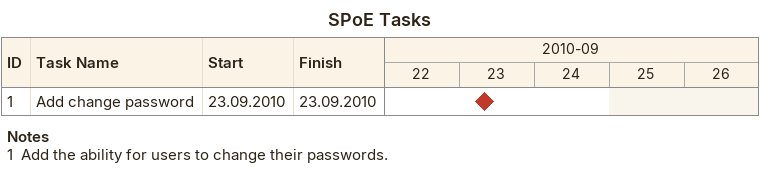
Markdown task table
SPoE Tasks

| ID | Task | Start | Finish |
|---|---|---|---|
| 1 | Add change password (milestone) | 2010-09-23 | 2010-09-23 |

Notes
- 1: Add the ability for users to change their passwords.
